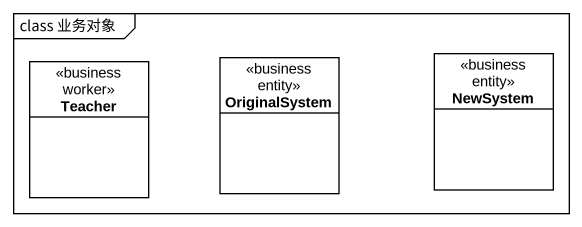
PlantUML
@startuml
mainframe class 业务对象
hide circle
hide empty members
class Teacher <<business worker>>
class OriginalSystem <<business entity>>
class NewSystem <<business entity>>
@enduml
